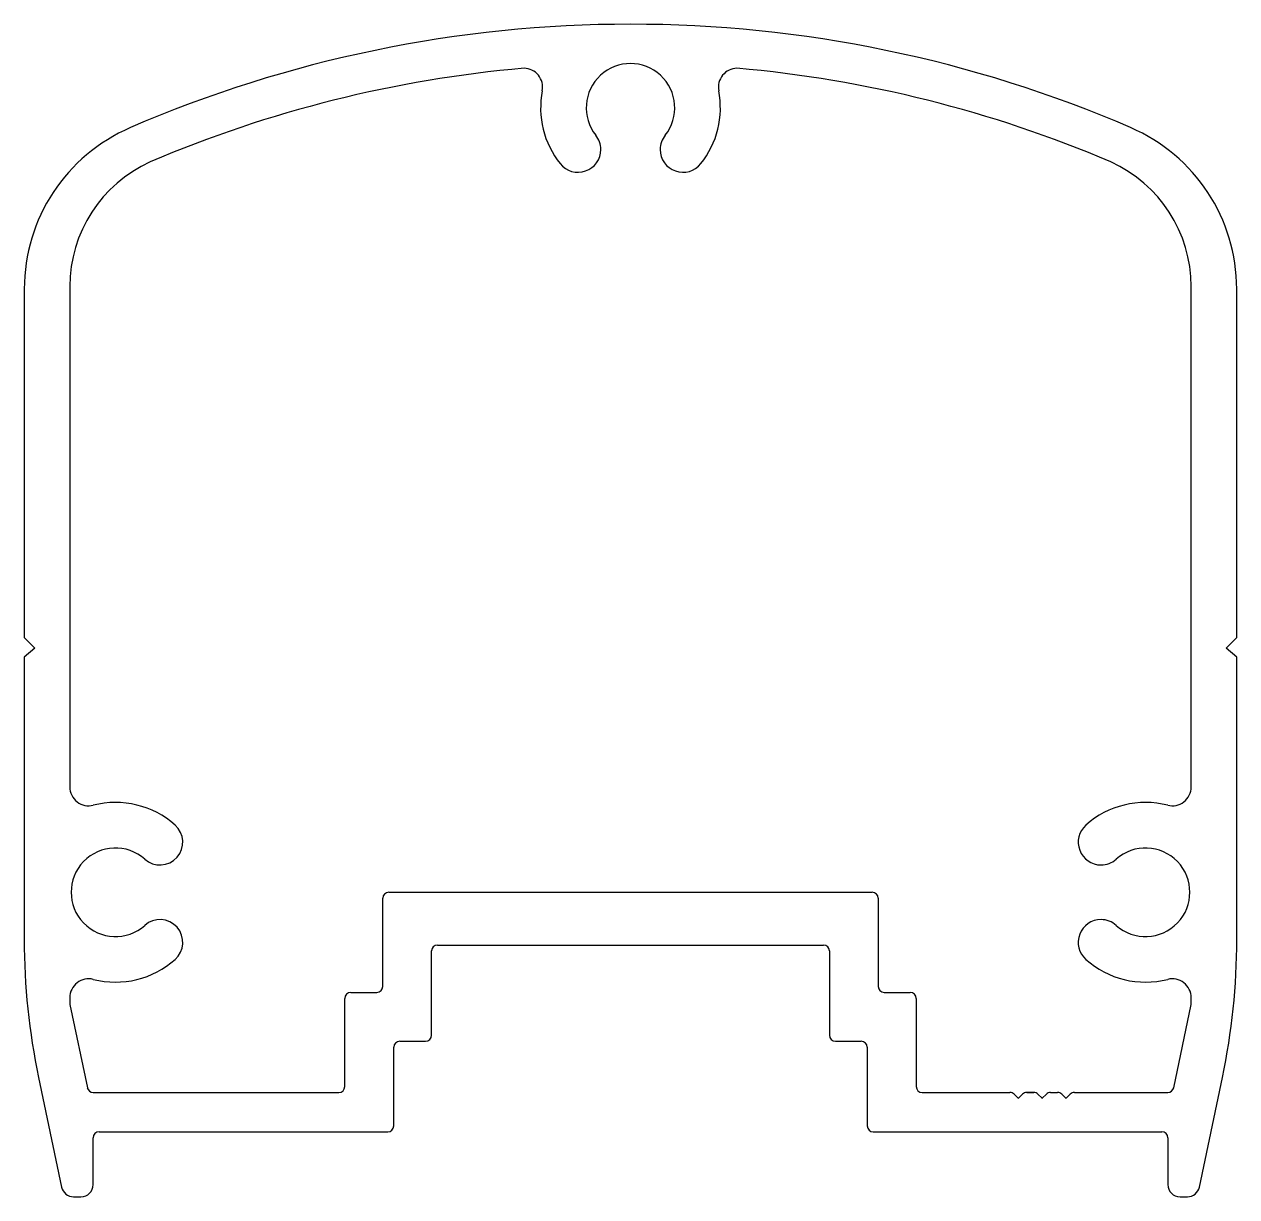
# Model space of a CAD drawing. Header units: inches. Extents: x -25.1 to 25.7, y 0 to 49.1.
import ezdxf

# ---------------------------------------------------------------- set-up
doc = ezdxf.new("R2010")
doc.units = ezdxf.units.IN
doc.header["$MEASUREMENT"] = 0
doc.layers.add('1', color=7, linetype='Continuous')

msp = doc.modelspace()

# ---------------------------------------------------------------- linework, layer by layer
at = {"color": 7}
for p, q in [((-25.087, 38.049), (-25.087, 23.448)), ((25.713, 23.448), (25.713, 38.049)), ((-25.087, 23.448), (-24.637, 22.998)), ((25.263, 22.998), (25.713, 23.448)), ((-24.637, 22.998), (-25.087, 22.62)), ((25.713, 22.62), (25.263, 22.998)), ((-25.087, 22.62), (-25.087, 10.787)), ((25.713, 10.787), (25.713, 22.62)), ((-8.022, 6.773), (-8.022, 10.308)), ((-7.772, 10.558), (8.398, 10.558)), ((8.648, 10.308), (8.648, 6.773)), ((-9.607, 2.978), (-9.607, 6.273)), ((-9.357, 6.523), (-8.272, 6.523)), ((8.898, 6.523), (9.983, 6.523)), ((10.233, 6.273), (10.233, 2.978)), ((-24.487, 5.01), (-23.522, 0.413)), ((24.148, 0.413), (25.113, 5.01)), ((-21.952, 2.728), (-9.857, 2.728)), ((10.483, 2.728), (22.578, 2.728)), ((-22.202, 0.518), (-22.202, 2.478)), ((22.828, 2.478), (22.828, 0.518)), ((-23.023, 0.008), (-22.712, 0.008)), ((23.338, 0.008), (23.649, 0.008))]:
    msp.add_line(p, q, dxfattribs=at)
for centre, radius, start, end in [((0.313, -3.682), 52.83, 90, 113.3666), ((0.313, -3.682), 52.83, 66.6334, 90), ((-17.717, 38.049), 7.37, 113.3666, 180), ((18.343, 38.049), 7.37, 0, 66.6334), ((3.033, 10.787), 28.12, 180, 191.8556), ((-2.407, 10.787), 28.12, 348.1444, 360), ((-7.772, 10.308), 0.25, 90, 180), ((8.398, 10.308), 0.25, 0, 90), ((-8.272, 6.773), 0.25, 270, 0), ((8.898, 6.773), 0.25, 180, 270), ((-9.357, 6.273), 0.25, 90, 180), ((9.983, 6.273), 0.25, 0, 90), ((-21.952, 2.478), 0.25, 90, 180), ((-9.857, 2.978), 0.25, 270, 360), ((10.483, 2.978), 0.25, 180, 270), ((22.578, 2.478), 0.25, 0, 90), ((-22.712, 0.518), 0.51, 270, 0), ((23.338, 0.518), 0.51, 180, 270), ((-23.023, 0.518), 0.51, 191.8556, 270), ((23.649, 0.518), 0.51, 270, 348.1444)]:
    msp.add_arc(centre, radius, start, end, dxfattribs=at)
at = {"layer": '1', "color": 7, "linetype": 'Continuous'}
for p, q in [((-0.932, 43.899), (-0.932, 43.899)), ((1.558, 43.899), (1.558, 43.899)), ((-23.177, 38.162), (-23.177, 17.183)), ((23.803, 17.183), (23.803, 38.162)), ((20.026, 13.913), (20.026, 13.913)), ((-9.817, 12.768), (10.443, 12.768)), ((-10.067, 8.823), (-10.067, 12.518)), ((10.693, 12.518), (10.693, 8.823)), ((-23.177, 8.353), (-23.177, 8.066)), ((-11.657, 4.628), (-11.657, 8.323)), ((-11.407, 8.573), (-10.317, 8.573)), ((10.943, 8.573), (12.033, 8.573)), ((12.283, 8.323), (12.283, 4.628)), ((23.803, 8.066), (23.803, 8.353)), ((-23.177, 8.066), (-22.444, 4.576)), ((23.07, 4.576), (23.803, 8.066)), ((-22.2, 4.378), (-11.907, 4.378)), ((12.533, 4.378), (16.207, 4.378)), ((16.207, 4.378), (16.207, 4.378)), ((16.207, 4.378), (16.207, 4.378)), ((16.384, 4.305), (16.555, 4.133)), ((16.567, 4.133), (16.738, 4.305)), ((16.914, 4.378), (17.207, 4.378)), ((17.207, 4.378), (16.914, 4.378)), ((16.914, 4.378), (17.207, 4.378)), ((17.207, 4.378), (16.914, 4.378)), ((16.914, 4.378), (17.207, 4.378)), ((17.384, 4.305), (17.555, 4.133)), ((17.566, 4.133), (17.738, 4.305)), ((17.914, 4.378), (18.207, 4.378)), ((18.384, 4.305), (18.555, 4.133)), ((18.566, 4.133), (18.738, 4.305)), ((18.914, 4.378), (22.826, 4.378))]:
    msp.add_line(p, q, dxfattribs=at)
for centre, radius, start, end in [((0.313, -3.682), 51.18, 94.9992, 113.1514), ((-4.159, 46.513), 0.79, 349.0397, 89.1329), ((0.313, 45.647), 1.855, 321.5285, 218.4715), ((4.785, 46.513), 0.79, 90.8671, 190.9603), ((0.313, -3.682), 51.18, 66.8486, 85.0008), ((0.313, 45.647), 3.765, 169.0397, 218.4715), ((0.313, 45.647), 3.765, 321.5285, 10.9603), ((-1.887, 43.899), 0.955, 360, 38.4715), ((2.513, 43.899), 0.955, 141.5285, 180), ((-1.887, 43.899), 0.955, 218.4715, 0), ((2.513, 43.899), 0.955, 180, 321.5285), ((-17.457, 38.162), 5.72, 114.2798, 180), ((18.083, 38.162), 5.72, 0, 65.7202), ((-22.387, 17.183), 0.79, 180, 284.2341), ((23.013, 17.183), 0.79, 255.7659, 0), ((-21.267, 12.768), 3.765, 48.3597, 104.2341), ((21.893, 12.768), 3.765, 75.7659, 131.6403), ((-19.4, 14.868), 0.955, 228.3597, 48.3597), ((20.026, 14.868), 0.955, 131.6403, 270), ((-21.267, 12.768), 1.855, 48.3597, 311.6403), ((21.893, 12.768), 1.855, 228.3597, 131.6403), ((20.026, 14.868), 0.955, 270, 311.6403), ((-9.817, 12.518), 0.25, 90, 180), ((10.443, 12.518), 0.25, 0, 90), ((-19.4, 10.668), 0.955, 311.6403, 131.6403), ((20.026, 10.668), 0.955, 90, 228.3597), ((20.026, 10.668), 0.955, 48.3597, 90), ((-21.267, 12.768), 3.765, 255.7659, 311.6403), ((21.893, 12.768), 3.765, 228.3597, 284.2341), ((-22.387, 8.353), 0.79, 75.7659, 180), ((-10.317, 8.823), 0.25, 270, 0), ((10.943, 8.823), 0.25, 180, 270), ((23.013, 8.353), 0.79, 360, 104.2341), ((-11.407, 8.323), 0.25, 90, 180), ((12.033, 8.323), 0.25, 0, 90), ((-22.2, 4.628), 0.25, 191.8556, 270), ((-11.907, 4.628), 0.25, 270, 0), ((12.533, 4.628), 0.25, 180, 270), ((22.826, 4.628), 0.25, 270, 348.1444), ((16.207, 4.128), 0.25, 45, 90), ((16.561, 4.139), 0.008, 225, 315), ((16.914, 4.128), 0.25, 90, 135), ((17.207, 4.128), 0.25, 45, 90), ((17.561, 4.139), 0.008, 225, 315), ((17.914, 4.128), 0.25, 90, 135), ((18.207, 4.128), 0.25, 45, 90), ((18.561, 4.139), 0.008, 225, 315), ((18.914, 4.128), 0.25, 90, 135)]:
    msp.add_arc(centre, radius, start, end, dxfattribs=at)

doc.saveas('drawing.dxf')
